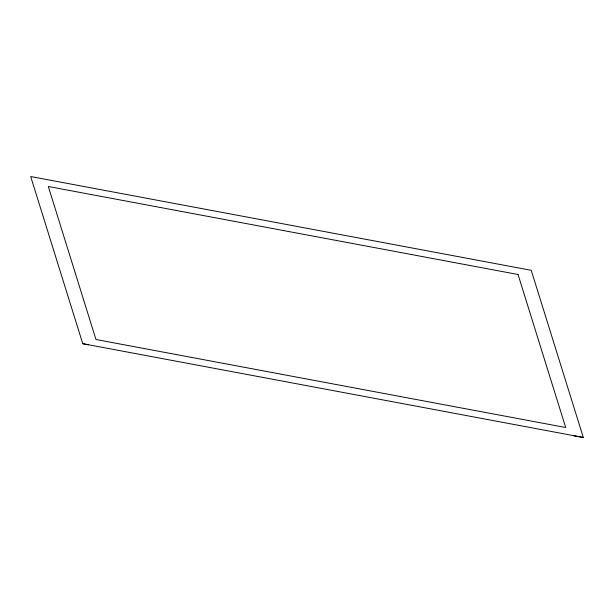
<?xml version="1.0" encoding="UTF-8"?>
<svg xmlns="http://www.w3.org/2000/svg" width="614" height="614" viewBox="0 0 614 614"><rect width="100%" height="100%" fill="white"/><g stroke="black" fill="none" stroke-linecap="round" stroke-linejoin="round"><path stroke-width="0.92" d="M573.537 435.702L583.3 437.46L531.24 270.313L30.7 176.54L82.76 343.686L88.408 344.815M82.76 343.686L583.3 437.46M518.032 274.496L48.314 186.495L95.968 339.504L565.686 427.505L518.032 274.496"/></g></svg>
